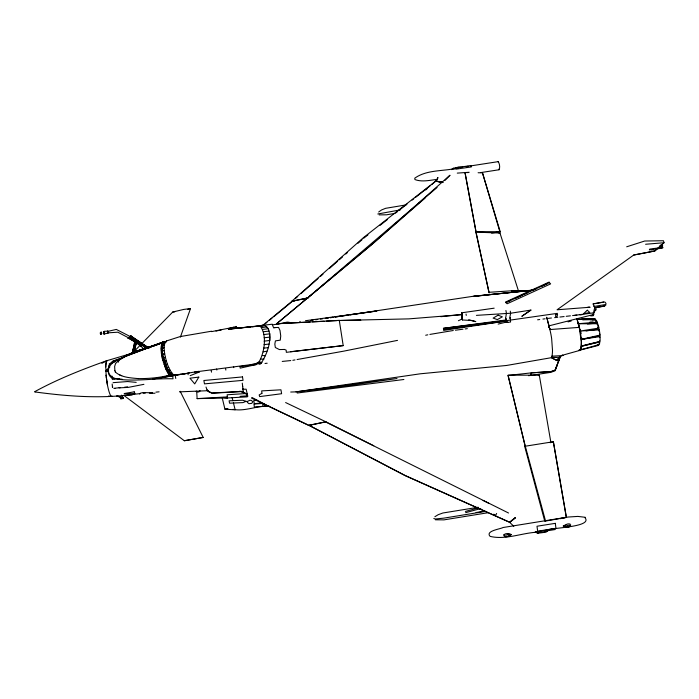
<?xml version="1.0" encoding="UTF-8"?>
<svg xmlns="http://www.w3.org/2000/svg" width="699" height="699" viewBox="0 0 699 699"><rect width="100%" height="100%" fill="white"/><g stroke="black" fill="none" stroke-linecap="round" stroke-linejoin="round"><path stroke-width="1.05" d="M194.567 372.034L250.95 364.625L255.755 363.69L259.093 361.837C264.519 352.471 267.368 334.463 259.888 325.76L228.311 329.22L250.347 326.957M259.626 364.127L260.954 363.585C267.333 353.572 272.33 340.457 268.346 328.661L265.393 325.629L263.567 325L258.735 326.092L261.644 325.516M106.126 375.136L105.732 365.123L106.632 360.798L101.871 363.314M106.519 361.698L107.087 360.623L132.889 353.039M105.715 366.844L106.248 361.322M104.151 331.85L104.168 333.187M104.719 332.759L103.959 334.174L104.09 331.509M108.135 332.191L108.022 333.065M100.499 334.096L100.385 332.584M100.927 333.047L101.014 332.313L101.591 332.348M101.617 333.886L101.39 332.261M114.872 370.531L114.645 366.494L115.527 363.55L118.944 360.265L126.65 355.258L136.541 351.055L165.908 341.68C160.036 341.628 162.124 350.977 162.378 354.777C163.985 362.3 165.899 370.889 172.129 375.983M106.667 360.815L107.069 360.605C82.421 369.36 57.965 378.989 34.976 391.536L34.994 391.973M548.715 324.956L549.868 329.561A20.254 4.246 81.8 0 1 551.651 338.613L552.507 350.435A19.423 4.063 81.8 0 1 551.415 357.696L556.745 360.448L559.261 359.242C554.936 368.731 565.019 348.792 556.745 360.448L551.397 357.678L506.592 365.463L420.239 373.808L295.983 391.877L290.705 392.034M134.435 344.013L134.558 342.309M134.313 344.083L134.584 340.937L136.384 342.51L135.396 345.044L135.772 344.817L134.313 344.083L132.408 352.75L134.444 343.978L135.781 344.223L133.64 353.056M154.986 393.231L150.731 393.231M596.247 308.731L595.828 310.277L595.452 309.875M506.093 318.727L506.093 321.741L507.815 322.405M505.674 318.255L506.478 320.649L506.12 322.475L510.567 322.038L510.305 317.582M133.439 350.251L133.658 348.626L132.845 352.121L133.229 351.877M133.867 352.383L134.304 349.124L133.273 348.862M134.252 352.13L134.68 348.88M594.438 312.121L594.666 310.461L595.137 310.513L594.421 311.483M513.8 526.286L509.606 522.284L405.315 475.704L309.063 425.368L325.559 421.899L508.549 513.014M560.135 357.268L551.747 357.469L551.948 356.184L563.114 355.546L562.346 355.075M530.69 375.415L531.17 372.882L551.188 371.536L555.12 370.287L557.147 364.852L555.023 370.688L550.969 372.331L528.584 375.713M585.089 517.81C593.101 527.71 546.906 527.719 547.273 530.392M599.122 343.2L599.602 340.824M166.878 375.992L168.878 374.996L168.118 373.222A18.873 5.758 75.6 0 1 165.899 369.238L162.36 358.727A17.396 5.321 75.6 0 1 161.355 345.787L162.692 342.379L164.606 341.505M509.632 318.351L510.637 313.231L510.279 311.169M107.76 331.143L107.698 332.541M107.742 331.544L107.873 331.055L108.1 331.71M134.575 344.729L132.775 352.514L134.671 344.677M134.234 351.842L136.139 344.004M264.187 403.83L264.528 405.769L265.769 406.32L268.818 405.901M103.714 331.955L104.404 331.3L107.637 331.16M104.256 331.413L104.282 333.72M101.259 333.773L101.04 333.869M101.827 333.685L101.407 333.799M505.56 318.622L506.408 313.37L505.919 310.461M100.359 332.698L101.224 332.401M100.909 332.165L100.839 333.598M100.822 333.842L100.455 333.956M177.782 374.568L173.186 374.524C168.276 368.723 166.065 361.138 164.684 353.799A16.863 5.242 75.4 0 1 164.387 345.009L164.885 343.017L166.633 340.92L180.054 336.603L211.552 331.212M133.806 346.896L134.287 346.276L133.806 346.896L134.828 347.15L135.309 346.529L134.828 347.15M134.365 344.79L135.501 344.659M135.693 344.424L136.349 341.986M136.646 342.493L136.095 344.179L136.663 342.344M169.577 372.183L168.704 374.341L170.346 373.161L168.057 369.797L166.624 370.715M116.619 395.905L123.452 398.447L122.045 395.748M559.305 359.365L555.023 370.688L559.287 359.382L556.745 360.448L559.925 357.346L559.287 359.452M494.167 308.172L461.655 312.803L461.532 316.787L462.476 319.976L471.1 320.483L475.809 321.601L468.732 319.749M462.476 319.976L462.319 314.253M592.901 315.668C594.587 314.594 593.049 309.954 595.024 308.311L593.302 303.838M593.355 312.54L593.495 315.599L590.734 315.957M118.314 362.196L118.944 360.273M180.377 337.136L190.512 308.582L183.793 309.412L172.749 312.016L134.732 350.811M605.675 305.419L605.989 303.462L605.142 302.204M599.113 342.283L598.921 342.781L599.183 341.628L583.787 345.332M661.49 248.25L660.948 244.807L662.11 244.65L662.661 248.093L649.38 249.893L649.668 249.115L662.958 247.315M590.629 319.793L594.814 319.6L594.246 319.137L594.604 319.592L594.246 319.137L582.241 319.382M594.403 311.081L594.666 310.461M570.393 526.006L570.637 525.499L569.274 526.461M593.241 319.758L593.556 319.163L592.647 318.814L581.297 319.067M496.639 513.45L495.705 515.198L493.73 514.228M437.95 177.843L436.054 181.321L437.845 177.546M560.301 518.684L566.408 517.374L553.363 441.733L524.678 446.312L544.757 521.201M460.973 167.306L458.317 167.131L453.179 168.459L454.411 168.774M339.164 320.518L360.798 320.256L341.322 320.492M147.55 347.351L149.105 347.953M593.163 315.371L593.661 312.322M105.724 371.248L107.524 369.186L105.706 370.82L107.27 371.038M592.682 320.046L593.573 319.251L593.967 319.731M168.817 371.055L167.367 372.051M130.058 338.631L117.808 332.191L107.838 332.864M451.668 169.639L453.406 168.101M144.046 349.124L138.219 343.829L129.332 338.543L128.039 338.499L131.045 336.079L148.197 347.569L147.568 347.849M169.001 369.806L168.354 370.566L172.836 375.713L198.699 371.335L199.189 372.453M537.653 533.258L539.069 532.524L546.531 531.546L548.339 530.06L546.452 531.86L543.368 532.516L537.653 533.258L535.163 532.061L548.095 529.868M445.071 180.342L449.955 175.318M167.323 368.417L165.899 369.247M491.58 233.09L500.231 231.736L482.467 172.819L478.107 172.749M559.882 357.477L561.114 356.28M505.316 536.483L503.953 535.862L503.944 534.779C505.875 532.752 509.038 533.8 511.31 534.534L508.758 536.22M167.533 367.124L166.86 367.761L168.354 370.566L170.198 370.304M569.536 526.793L567.894 527.299M654.727 251.203L657.008 249.15M294.017 301.479L291.999 301.103L363.393 237.677L435.792 181.05L442.886 182.579M449.841 175.318L372.838 243.619L276.542 323.82L372.838 243.619L425.027 198.132M295.275 298.622L297.722 296.463M300.981 293.589L318.089 278.49M320.535 276.332L322.973 274.174M329.491 268.416L337.643 261.225M339.268 259.792L342.527 256.917M345.787 254.034L347.42 252.601M358.01 243.252L362.082 239.652M587.929 307.167L590.105 307.228L557.077 309.788L633.792 254.978L654.421 251.098L664.05 242.728L663.421 240.744L644.67 241.024L626.688 246.799M302.816 299.696L307.604 297.931L437.076 187.489M425.7 189.927L427.002 188.826M261.933 326.066L291.92 301.33L308.102 298.001L306.083 298.718M265.288 323.707L266.957 322.335M269.456 320.273L271.946 318.211M273.615 316.839L291.929 301.723M511.292 520.965L515.46 517.575L509.554 522.205L405.123 475.486L309.063 425.368M378.675 212.007L381.497 209.988L385.56 208.328L405.962 204.929M363.716 238.219L367.962 234.873M379.854 225.506L387.491 219.486M395.983 212.793L397.687 211.456M399.382 210.119L407.028 204.099M412.122 200.08L413.817 198.743M415.521 197.406L429.955 186.03M431.65 184.693L435.792 181.05M108.048 332.951L107.76 332.488M509.676 522.398L515.469 517.732M166.196 364.1L165.488 364.607L166.86 367.761L168.756 367.447M120.752 358.998L123.181 357.25L163.19 341.986L164.029 341.715L164.693 342.624L162.692 342.396M521.873 316.245L530.917 310.085L510.637 313.231L476.412 315.363M522.048 316.14L530.917 310.085M434.874 516.718L438.186 514.7L442.886 512.996L478.23 507.264M161.967 356.892L163.356 356.735L165.943 365.341L164.536 365.996M120.752 398.203L123.129 397.827L123.173 398.517L120.901 398.832L120.752 398.203L123.129 397.827M118.288 359.059L115.204 360.815L116.899 360.02C107.104 360.396 104.745 375.861 113.762 379.007L119.013 378.692M507.946 536.526L505.63 536.806M174.907 374.585L172.836 375.713L181.111 374.306M134.671 339.085L131.045 336.079L129.236 337.084L146.895 348.181M166.642 340.92C158.053 345.236 163.636 357.661 165.488 364.607L167.437 364.24M566.216 525.22L563.333 526.015L567.265 527.142L563.333 526.015C565.421 524.975 568.304 522.765 570.646 524.407M505.622 535.224L507.299 534.831M138.35 378.605C149.175 378.675 160.333 377.705 170.643 374.856L172.636 375.765L173.046 378.806C155.152 378.246 137.415 381.348 119.546 379.417C115.475 378.902 110.573 377.477 108.887 373.345C105.951 363.908 118.393 359.006 125.296 356.542M165.034 360.876L164.309 361.243L166.292 360.798M499.103 233.457L499.968 233.02L518.492 290.994M165.646 341.636L163.758 342.562L164.527 342.947M507.85 536.203L511.31 534.534L507.675 534.263L511.31 534.534M538.317 375.678L539.305 375.206L550.882 442.423M165.314 363.69L163.916 364.249M458.404 320.719L462.039 319.059M549.204 282.038L505.657 301.985L506.758 302.265M507.745 301.811L510.707 300.456M515.652 298.193L522.572 295.022M524.547 294.113L527.518 292.759M532.463 290.496L536.413 288.687M541.358 286.424L547.291 283.707M164.885 343.017L162.954 343.899L163.723 344.223M131.045 336.079L129.236 337.084L135.073 339.88L146.126 348.058L147.323 347.036L143.339 344.555M164.396 345L162.421 345.822L163.199 346.084M161.146 349.928L161.871 349.64L161.408 353.292L162.797 353.327L163.042 355.005L161.652 355.066M161.137 348.417L162.552 348.714M190.198 375.651L198.761 372.226M567.23 525.508L569.554 525.202M113.098 382.659L127.602 381.54L136.209 382.37M109.044 364.127L115.851 361.427M161.207 347.027L161.941 346.739M161.355 345.778L162.107 345.481M162.36 358.744L163.749 358.482M161.583 344.677L162.343 344.389L163.033 345.166L163.348 344.275L162.666 343.445L161.888 343.742M128.039 338.499L128.616 338.272L133.99 341.261L141.495 346.468M123.181 357.233L165.235 341.496M164.195 347.525L162.194 348.285L162.963 348.443M162.815 360.597L164.213 360.238M165.663 342.318L164.99 341.951L131.272 353.039L155.265 345.437M163.339 362.44L164.728 361.977M452.131 169.079L458.116 167.839M162.255 342.973L163.05 342.685L163.732 343.55M163.741 341.785L126.65 355.249L164.99 341.951M131.272 353.039L164.344 341.767M123.103 357.871L112.871 361.339L117.056 360.107M165.2 367.674L166.615 366.923L165.943 365.341M162.273 351.169L164.291 350.487M555.155 370.252L551.188 371.536L531.17 372.882L507.998 375.45L525.264 446.119L545.578 521.157M323.523 422.554L325.559 421.899M323.969 422.441L325.917 421.829L373.755 445.761M164.09 357.565L163.348 357.792L165.366 357.268M164.684 353.79L162.666 354.393L163.426 354.306M168.118 373.24L169.079 372.951M157.424 344.712L144.02 348.609L149.088 347.386M507.229 321.855L498.16 324.091M561.629 355.476L579.2 350.566M465.359 511.45L478.535 507.858M465.604 512.682L480.816 508.54M275.013 327.613L273.711 327.945L272.374 324.895L281.024 323.567M187.778 309.316L190.512 308.582M568.069 321.863L571.144 321.051M104.439 333.965L107.663 333.117M498.072 161.696C499.68 163.199 500.169 167.795 499.042 169.761L480.746 172.592M593.862 314.445L548.933 325.865L546.88 317.835M550.148 442.703L553.224 441.986M222.326 398.273L224.929 409.186L227.918 408.504M261.618 325.437L272.339 324.205M139.949 393.642L123.828 395.354L184.326 440.737L203.191 437.443L180.193 391.309M211.622 331.614L236.236 326.748M215.982 331.055L221.312 329.928M229.84 328.111L234.104 327.202M168.127 375.38L170.643 374.856L171.106 373.974L170.346 373.161M277.8 324.074L287.167 322.125L289.281 322.291M291.999 301.103L307.604 297.931M583.936 339.015L599.305 335.887M255.764 363.681L261.88 362.449L259.093 361.837M203.191 437.443L184.326 440.737M143.915 384.336L128.363 387.377L119.066 387.866M633.687 255.065L651.328 251.657M425.691 335.232L427.788 334.821M429.885 334.419L453.258 330.505M263.121 351.868L266.869 351.186M292.837 360.3L294.961 359.924M297.084 359.539L343.716 351.151L397.504 340.378M545.779 521.017L566.408 517.374M163.916 377.416L172.636 375.765L152.819 378.937L163.907 377.408L163.531 376.717M604.277 301.916L593.067 303.838L593.46 304.878M594.849 303.663L603.866 302.125M593.809 306.52L605.037 304.607M594.901 307.639L604.932 305.926M594.674 307.813L604.521 306.127M183.182 373.956L185.252 373.607M187.323 373.257L189.394 372.908M400.282 209.892L377.801 213.99M395.153 213.361L386.573 214.794L379.129 214.89M476.054 512.524L482.476 511.476M485.718 511.353L443.848 518.134L435.302 519.008L433.808 518.492M487.78 512.769L443.944 519.873L435.355 519.785M535.513 532.289C520.51 533.477 505.194 539.986 490.104 536.378C484.905 530.873 500.624 529.056 503.009 527.527L568.173 517.033L577.846 516.412L585.316 517.304M506.478 320.649L557.435 313.353M546.662 530.891L555.233 529.519L554.866 528.933M458.465 167.795C444.241 171.587 427.229 169.228 414.76 178.184L414.926 179.556C421.812 182.194 429.527 180.325 436.604 179.433M460.615 167.463L462.773 167.131M466.015 166.633L468.173 166.292M470.322 165.96L498.37 161.618M281.015 323.558L339.277 320.343L343.2 345.603L286.328 352.331L286.179 350.155L284.493 349.439M443.559 330.4L506.303 321.016L443.481 329.439L506.373 320.561L443.367 328.32L506.452 319.915M149.35 393.109L152.207 392.847L142.963 392.541L140.342 393.196L139.765 394.07M586.077 330.915L598.414 329.089L597.986 327.106M311.142 320.448L313.161 320.159M315.642 319.801L317.783 319.495M325.262 318.412L328.469 317.958M330.61 317.643L332.75 317.337M334.882 317.031L473.931 296.166L533.468 290.164M311.09 320.457L311.929 320.343M320.448 319.12L322.571 318.814M325.769 318.351L327.901 318.045M330.024 317.739L333.222 317.285M335.354 316.979L348.128 315.144M350.26 314.838L376.875 311.011L305.507 320.71M115.623 378.517L113.5 378.814L115.562 378.535M299.775 321.496L300.229 321.426M537.61 319.801L539.742 319.513M542.948 319.076L545.08 318.788M659.498 246.022L662.687 245.594M455.425 330.216L463 329.212M465.167 328.932L467.325 328.644M295.983 391.877L396.997 378.526L297.189 393.021L403.9 379.496M572.568 315.59L593.573 312.872M593.757 319.609L594.744 319.487L595.863 320.596A12.949 3.25 81.8 0 1 597.549 324.319M169.909 372.908L171.692 372.698M265.008 363.48L267.158 363.227M282.23 361.427L290.74 360.57M263.733 334.55L269.831 333.842M290.487 351.719L343.2 345.603M262.623 329.395L268.372 328.74M264.143 337.766L269.753 337.128M264.091 341.147L269.875 340.483L269.805 333.764M548.278 318.377L551.441 318.01M554.613 317.643L557.785 317.285M559.89 317.04L564.119 316.56M566.234 316.315L570.454 315.834M171.473 374.716L173.186 374.524M263.392 331.745L268.984 331.108M264.065 344.624L269.028 344.074M261.933 327.499L266.852 326.966M263.567 348.163L268.198 347.656M260.841 326.197L265.419 325.708M115.125 388.172L120.525 387.604M532.821 290.12L473.38 296.393L533.503 290.172M260.954 363.585L250.95 364.625L251.299 365.079M177.782 374.568L186.345 373.677M252.444 326.739L257.686 326.206L228.459 328.914M440.824 316.691L461.209 314.602M256.882 400.204L253.781 400.518L254.296 403.707L261.531 402.974M124.579 387.202L127.62 386.888M269.22 406.32C257.118 405.368 244.93 411.833 233.082 409.317M462.144 314.585L408.828 318.875L339.006 320.492M143.138 393.336L145.27 393.135M155.903 392.13L159.092 391.833M574.683 315.345L576.789 315.153M579.952 314.865L582.057 314.681M587.44 323.96L596.771 323.121L596.186 321.706M645.596 244.257L664.05 242.728M35.002 391.571L35.037 391.956C64.684 395.957 94.793 398.421 124.64 395.416M457.268 173.116L469.195 172.26M548.706 325.009L549.877 329.561L548.846 325.498L549.877 329.561L579.226 327.377L581.306 341.82A15.5 3.635 81.8 0 1 578.597 350.391M568.322 526.705L563.333 526.015M172.749 312.016L174.706 311.876M511.45 290.81L533.014 290.426L511.45 290.81L488.916 292.313L475.984 231.788L464.957 172.531M282.44 323.462L310.199 321.994M589.93 322.099L593.058 321.907M242.929 388.819L243.261 391.405L212.077 393.275L208.424 391.606L207.175 390.182L206.013 387.036M197.109 398.613L227.149 396.918L227.42 397.993L197.109 398.613L196.69 391.178M275.004 327.604L278.552 327.412L279.993 330.435L280.745 336.001L280.255 340.16L275.406 340.876L274.838 344.109L275.319 347.49L279.364 349.57L284.493 349.448M312.339 321.872L324.144 321.287M326.284 321.164L337.014 320.631M309.045 425.516L311.142 425.411M577.121 319.373L595.277 318.875L582.547 319.102M179.468 391.851L208.503 390.68M242.911 389.299L246.144 389.168L247.743 396.176L240.15 396.447M310.906 425.359L308.766 425.438L251.483 398.081M123.828 395.354L132.172 395.066M582.643 319.53L594.246 319.137M582.529 319.758L593.093 319.452M240.334 396.385L247.743 396.176M224.929 409.186L235.17 409.832L233.387 402.729M166.074 341.863L164.815 341.881L165.567 342.283M651.206 251.133L654.421 251.098M260.963 359.12L263.96 359.111M539.305 375.206L508.086 375.145L525.22 446.582M583.027 319.557L594.604 319.592M500.231 231.736L476.002 231.622L465.045 172.531L468.313 172.583M577.094 319.452L594.963 319.539L596.308 320.273L597.304 322.125L578.309 323.733L577.557 321.898M551.747 357.469L555.906 357.495M499.968 233.02L475.879 232.164L489.178 292.986M151.272 392.882L152.565 392.934M262.37 355.538L265.402 355.739M150.294 392.969L151.631 393.056M138.35 378.622C130.617 377.853 121.172 377.539 115.256 371.938M113.754 388.207L114.959 388.338M108.476 396.045L111.718 396.42M223.156 397.425L227.42 397.993L227.166 397.032M437.041 181.487L442.974 182.491L435.949 181.024M578.772 350.304L598.624 344.738L597.348 344.991M133.911 346.512L134.933 346.765M119.791 375.057L121.713 375.66M117.668 396.027L123.513 398.212M239.844 391.16L246.826 394.096L242.037 391.571M252.007 397.513L268.748 406.268L308.783 425.289L325.917 421.829L285.62 402.554M240.998 391.291L246.826 394.096M483.105 500.467L488.968 503.402M129.997 336.411L116.296 329.43L108.022 331.335M535.766 531.668L537.802 532.83M149.009 347.962L147.48 347.036L146.65 347.831L129.07 337.434L130.809 335.992L145.785 346.171M142.465 344.013L135.527 339.714M461.655 312.803L462.502 315.922L462.38 319.356L461.515 315.31L462.013 313.659M503.944 534.779L504.538 535.294M207.07 389.85L208.319 391.274L211.98 392.952L243.261 391.405M108.764 365.857L109.83 367.15M112.181 384.022L112.469 387.342L112.609 386.346M595.155 320.037L595.723 320.85M498.702 169.202L499.042 169.761M121.486 395.162L123.452 398.447M199.888 390.488L199.783 391.466L198.009 392.095L196.131 391.274M216.472 369.046L216.873 370.016M596.474 322.038L597.54 325.009M107.524 369.186L108.013 370.505M107.541 369.622L108.039 370.933M233.457 366.713L233.789 367.613M499.942 232.033L482.467 172.819M114.872 370.514L115.256 371.947M577.007 318.788L579.226 327.377L577.051 319.26M546.714 317.25L549.86 329.552M549.204 326.896L549.868 329.561M232.12 397.652L232.881 400.693M211.168 370.566L211.544 372.156M123.024 397.888L123.173 398.517M100.962 333.51L100.936 334.026M103.793 333.904L103.609 332.558M598.204 327.211L598.929 331.09M175.231 375.494L175.755 378.465M187.9 373.371L188.136 374.725M553.363 441.733L566.304 517.304M225.576 368.46L225.856 370.077M106.86 381.706L107.384 384.66A17.79 2.892 82.4 0 0 112.155 396.141M466.041 314.052L466.259 315.406M107.384 384.66L106.318 377.39M106.895 381.733L106.099 375.118L106.344 377.408M242.64 386.337L243.007 389.142M242.273 383.131L242.719 386.669M236.157 326.398L236.384 328.53M581.559 337.556L581.699 339.111M101.364 332.951L101.407 333.51M100.359 333.108L100.403 333.659M599.497 333.755L599.733 337.565M134.584 340.937L134.619 341.462M120.866 398.133L120.901 398.832M599.471 335.642L599.506 337.425M111.945 376.027A17.379 2.822 82.4 0 1 112.425 379.601M598.064 325.996A12.949 3.25 81.8 0 1 598.921 329.762M581.682 345.219A14.836 3.486 81.8 0 1 581.472 346.774M581.166 348.032A14.836 3.486 81.8 0 1 580.31 349.526M580.345 329.701A15.422 3.626 81.8 0 1 581.079 333.598M581.446 341.925L581.262 346.328A15.527 3.644 81.8 0 1 580.048 350.103L598.361 345.446L599.427 344.292L599.812 342.038L581.253 346.32L599.41 341.715L600.109 341.243L600.057 336.595L581.341 339.338L581.446 341.925M555.862 314.524L555.487 316.429L557.173 316.254L557.549 314.34L555.862 314.524M247.498 401.409L247.271 402.318L248.94 403.681L251.745 403.384L252.889 401.724L251.221 400.352L249.779 400.274L247.498 401.409M198.813 377.119L194.724 383.908L189.936 378.185L198.813 377.119M455.346 167.821L470.873 165.558L471.362 166.921L455.8 169.184L455.346 167.821M587.3 310.225L583.534 313.737L589.816 312.505L587.3 310.225M261.933 393.319L259.172 394.935L259.661 396.604L281.61 393.72L280.946 389.806L261.688 390.898L261.933 393.319M498.099 315.179L493.11 318.115L497.339 319.592L502.363 316.848L498.099 315.179M549.362 282.641L505.796 302.588L507.116 303.768L550.646 283.873L549.362 282.641M246.144 401.313L242.937 402.607L229.543 403.183L229.123 400.807L242.553 400.23L246.144 401.313M600.1 335.083L581.35 339.338L580.257 331.055A16.269 3.818 81.8 0 0 578.309 323.759L597.732 323.724L599.069 328.067L580.266 331.038L599.296 329.867L600.1 335.083M256.315 364.537L240.211 368.137L239.967 366.573L256.315 364.537M134.208 391.833L124.186 393.546L135.003 393.729L134.208 391.833M555.294 523.35L536.989 526.242L537.671 531.196L555.95 528.304L555.294 523.35M242.492 376.91L203.863 380.501L204.484 383.873L243.051 380.335L242.492 376.91M246.747 393.485L227.123 394.786L227.612 397.967L247.28 396.849L246.747 393.485M262.623 403.463L253.947 404.039L254.357 406.932L263.007 406.355L262.623 403.463M119.363 379.242L117.921 379.181L122.43 379.4L119.363 379.242M108.459 372.13L108.17 370.295L108.459 372.13"/></g></svg>
